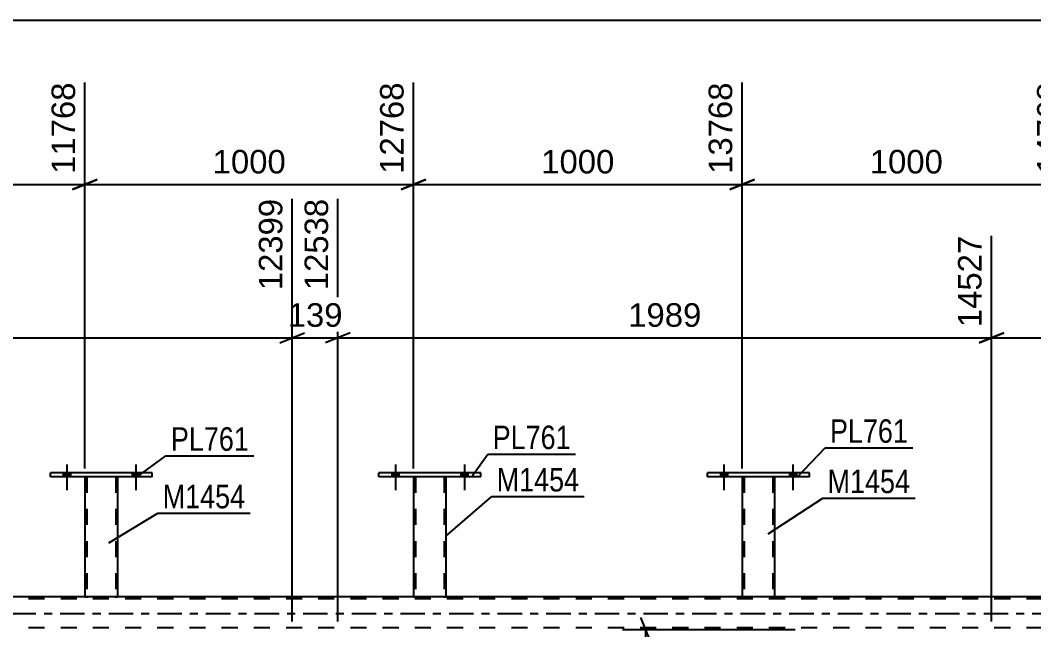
# Model space of a CAD drawing. Header units: millimetres. Extents: x 0 to 841, y 0 to 594.
# Drawn here: x 581.3 to 704.7, y 439.2 to 513.5 of the extents above; entities that cross this region are included whole.
import ezdxf

# ---------------------------------------------------------------- set-up
doc = ezdxf.new("R2010")
doc.units = ezdxf.units.MM
doc.linetypes.add('DXK_LINE_DOT2', pattern=[3.9198, 1.9599, -1.9599])
doc.linetypes.add('DXK_LINE_DOT3', pattern=[5.9187, 2.979, -0.9799, 0.9799, -0.9799])
doc.styles.add('Arial', font='ARIAL.TTF', dxfattribs={"height": 0.2})
doc.styles.add('Arial Narrow', font='ARIALN.TTF', dxfattribs={"height": 0.2})

# ---------------------------------------------------------------- blocks, each defined once
blk = doc.blocks.new('Part-318895815-3073 - 2943')
at = {"color": 7, "linetype": 'DXK_LINE_DOT2'}
for p, q in [((589.19, 457.86), (589.19, 457.87)), ((589.19, 457.87), (589.19, 457.86)), ((589.23, 457.87), (589.19, 457.87)), ((589.19, 457.86), (589.19, 457.86)), ((589.19, 457.86), (589.23, 457.86)), ((589.33, 457.87), (589.23, 457.87)), ((589.23, 457.86), (589.33, 457.86)), ((589.49, 457.87), (589.33, 457.87)), ((589.33, 457.86), (589.49, 457.86)), ((589.43, 457.87), (589.43, 457.86)), ((589.43, 457.87), (589.43, 443.22)), ((589.43, 457.87), (589.45, 457.87)), ((589.45, 457.86), (589.43, 457.86)), ((589.45, 457.87), (589.5, 457.87)), ((589.5, 457.86), (589.45, 457.86)), ((592.89, 457.87), (589.49, 457.87)), ((592.89, 457.86), (589.49, 457.86)), ((589.5, 457.87), (589.58, 457.87)), ((592.8, 457.86), (589.5, 457.86)), ((592.88, 457.87), (589.58, 457.87)), ((592.88, 457.86), (592.8, 457.86)), ((592.88, 457.87), (592.93, 457.87)), ((592.93, 457.86), (592.88, 457.86)), ((593.05, 457.87), (592.89, 457.87)), ((592.89, 457.86), (593.05, 457.86)), ((592.93, 457.87), (592.95, 457.87)), ((592.95, 457.86), (592.93, 457.86)), ((592.95, 457.86), (592.95, 457.87)), ((592.95, 457.87), (592.95, 443.22)), ((593.15, 457.87), (593.05, 457.87)), ((593.05, 457.86), (593.15, 457.86)), ((593.19, 457.87), (593.15, 457.87)), ((593.15, 457.86), (593.19, 457.86)), ((593.19, 457.87), (593.19, 457.86)), ((593.19, 457.86), (593.19, 457.87)), ((593.19, 457.86), (593.19, 457.86)), ((589.19, 443.22), (589.19, 443.22)), ((589.19, 443.22), (589.19, 443.22)), ((589.19, 443.22), (589.2, 443.22)), ((589.19, 443.22), (589.23, 443.22)), ((589.23, 443.22), (589.33, 443.22)), ((589.33, 443.22), (589.49, 443.22)), ((589.45, 443.22), (589.43, 443.22)), ((589.43, 443.22), (589.45, 443.22)), ((589.5, 443.22), (589.45, 443.22)), ((589.45, 443.22), (589.49, 443.22)), ((592.89, 443.22), (589.49, 443.22)), ((589.49, 443.22), (589.5, 443.22)), ((592.8, 443.22), (589.5, 443.22)), ((589.5, 443.22), (589.58, 443.22)), ((592.93, 443.22), (589.58, 443.22)), ((592.88, 443.22), (592.8, 443.22)), ((592.93, 443.22), (592.88, 443.22)), ((592.89, 443.22), (593.05, 443.22)), ((592.95, 443.22), (592.93, 443.22)), ((592.93, 443.22), (592.95, 443.22)), ((593.05, 443.22), (593.15, 443.22)), ((593.15, 443.22), (593.19, 443.22)), ((593.19, 443.22), (593.19, 443.22)), ((593.19, 443.22), (593.19, 443.22)), ((593.19, 443.22), (593.19, 443.22)), ((593.19, 443.22), (593.19, 443.22))]:
    blk.add_line(p, q, dxfattribs=at)
at = {"color": 2, "linetype": 'Continuous'}
for p, q in [((589.19, 457.86), (589.19, 443.22)), ((593.19, 443.22), (593.19, 457.86)), ((589.2, 443.22), (589.23, 443.22)), ((589.33, 443.22), (589.23, 443.22)), ((589.49, 443.22), (589.33, 443.22)), ((592.89, 443.22), (589.49, 443.22)), ((593.05, 443.22), (592.89, 443.22)), ((593.15, 443.22), (593.05, 443.22)), ((593.15, 443.22), (593.19, 443.22))]:
    blk.add_line(p, q, dxfattribs=at)
blk = doc.blocks.new('Part-318895815-3032 - 2943')
at = {"color": 7, "linetype": 'DXK_LINE_DOT2'}
for p, q in [((669.2, 457.87), (669.2, 457.87)), ((669.2, 457.87), (669.2, 457.86)), ((669.2, 457.87), (669.2, 457.86)), ((669.23, 457.87), (669.2, 457.87)), ((669.2, 457.87), (669.23, 457.87)), ((669.34, 457.87), (669.23, 457.87)), ((669.23, 457.87), (669.34, 457.87)), ((669.49, 457.87), (669.34, 457.87)), ((669.34, 457.87), (669.49, 457.87)), ((669.44, 457.87), (669.44, 457.87)), ((669.44, 457.87), (669.44, 443.22)), ((669.45, 457.87), (669.44, 457.87)), ((669.44, 457.87), (669.45, 457.87)), ((669.51, 457.87), (669.45, 457.87)), ((669.45, 457.87), (669.51, 457.87)), ((672.9, 457.87), (669.49, 457.87)), ((672.9, 457.87), (669.49, 457.87)), ((672.81, 457.87), (669.51, 457.87)), ((669.51, 457.87), (669.58, 457.87)), ((672.89, 457.87), (669.58, 457.87)), ((672.89, 457.87), (672.81, 457.87)), ((672.94, 457.87), (672.89, 457.87)), ((672.89, 457.87), (672.94, 457.87)), ((672.9, 457.87), (673.06, 457.87)), ((673.06, 457.87), (672.9, 457.87)), ((672.96, 457.87), (672.94, 457.87)), ((672.94, 457.87), (672.96, 457.87)), ((672.96, 457.87), (672.96, 457.87)), ((672.96, 457.87), (672.96, 443.22)), ((673.06, 457.87), (673.16, 457.87)), ((673.16, 457.87), (673.06, 457.87)), ((673.16, 457.87), (673.2, 457.87)), ((673.2, 457.87), (673.16, 457.87)), ((673.2, 457.87), (673.2, 457.87)), ((673.2, 457.87), (673.2, 457.86)), ((673.2, 457.86), (673.2, 457.87)), ((669.2, 443.22), (669.2, 443.22)), ((669.2, 443.22), (669.2, 443.22)), ((669.2, 443.22), (669.2, 443.22)), ((669.2, 443.22), (669.23, 443.22)), ((669.23, 443.22), (669.34, 443.22)), ((669.34, 443.22), (669.49, 443.22)), ((669.45, 443.22), (669.44, 443.22)), ((669.44, 443.22), (669.45, 443.22)), ((669.51, 443.22), (669.45, 443.22)), ((669.45, 443.22), (669.49, 443.22)), ((672.9, 443.22), (669.49, 443.22)), ((669.49, 443.22), (669.51, 443.22)), ((672.81, 443.22), (669.51, 443.22)), ((669.51, 443.22), (669.58, 443.22)), ((672.89, 443.22), (669.58, 443.22)), ((672.89, 443.22), (672.81, 443.22)), ((672.94, 443.22), (672.89, 443.22)), ((672.89, 443.22), (672.94, 443.22)), ((672.9, 443.22), (673.06, 443.22)), ((672.96, 443.22), (672.94, 443.22)), ((672.94, 443.22), (672.96, 443.22)), ((673.06, 443.22), (673.16, 443.22)), ((673.16, 443.22), (673.2, 443.22)), ((673.19, 443.22), (673.2, 443.22)), ((673.2, 443.22), (673.2, 443.22)), ((673.2, 443.22), (673.2, 443.22)), ((673.2, 443.22), (673.2, 443.22))]:
    blk.add_line(p, q, dxfattribs=at)
at = {"color": 2, "linetype": 'Continuous'}
for p, q in [((669.2, 457.86), (669.2, 443.22)), ((673.2, 443.22), (673.2, 457.86)), ((669.2, 443.22), (669.23, 443.22)), ((669.34, 443.22), (669.23, 443.22)), ((669.49, 443.22), (669.34, 443.22)), ((672.9, 443.22), (669.49, 443.22)), ((673.06, 443.22), (672.9, 443.22)), ((673.16, 443.22), (673.06, 443.22)), ((673.16, 443.22), (673.19, 443.22))]:
    blk.add_line(p, q, dxfattribs=at)
blk = doc.blocks.new('Part-318895815-3037 - 2943')
at = {"color": 2, "linetype": 'Continuous'}
for p, q in [((624.99, 457.86), (624.99, 458.34)), ((637.39, 458.34), (624.99, 458.34)), ((637.39, 457.86), (624.99, 457.86)), ((637.39, 457.86), (637.39, 458.34))]:
    blk.add_line(p, q, dxfattribs=at)
blk = doc.blocks.new('Part-318895815-3209 - 2943')
at = {"color": 7, "linetype": 'DXK_LINE_DOT2'}
for p, q in [((629.19, 457.87), (629.19, 457.87)), ((629.19, 457.87), (629.19, 457.86)), ((629.19, 457.87), (629.19, 457.86)), ((629.23, 457.87), (629.19, 457.87)), ((629.19, 457.87), (629.23, 457.87)), ((629.33, 457.87), (629.23, 457.87)), ((629.23, 457.87), (629.33, 457.87)), ((629.49, 457.87), (629.33, 457.87)), ((629.33, 457.87), (629.49, 457.87)), ((629.43, 457.87), (629.43, 457.87)), ((629.43, 457.87), (629.43, 443.22)), ((629.45, 457.87), (629.43, 457.87)), ((629.43, 457.87), (629.45, 457.87)), ((629.5, 457.87), (629.45, 457.87)), ((629.45, 457.87), (629.5, 457.87)), ((632.89, 457.87), (629.49, 457.87)), ((632.89, 457.87), (629.49, 457.87)), ((632.8, 457.87), (629.5, 457.87)), ((629.5, 457.87), (629.58, 457.87)), ((632.88, 457.87), (629.58, 457.87)), ((632.88, 457.87), (632.8, 457.87)), ((632.93, 457.87), (632.88, 457.87)), ((632.88, 457.87), (632.93, 457.87)), ((632.89, 457.87), (633.05, 457.87)), ((633.05, 457.87), (632.89, 457.87)), ((632.95, 457.87), (632.93, 457.87)), ((632.93, 457.87), (632.95, 457.87)), ((632.95, 457.87), (632.95, 457.87)), ((632.95, 457.87), (632.95, 443.22)), ((633.05, 457.87), (633.15, 457.87)), ((633.15, 457.87), (633.05, 457.87)), ((633.15, 457.87), (633.19, 457.87)), ((633.19, 457.87), (633.15, 457.87)), ((633.19, 457.87), (633.19, 457.87)), ((633.19, 457.87), (633.19, 457.86)), ((633.19, 457.86), (633.19, 457.87)), ((629.19, 443.22), (629.19, 443.22)), ((629.19, 443.22), (629.19, 443.22)), ((629.19, 443.22), (629.19, 443.22)), ((629.19, 443.22), (629.23, 443.22)), ((629.23, 443.22), (629.33, 443.22)), ((629.33, 443.22), (629.49, 443.22)), ((629.45, 443.22), (629.43, 443.22)), ((629.43, 443.22), (629.45, 443.22)), ((629.5, 443.22), (629.45, 443.22)), ((629.45, 443.22), (629.5, 443.22)), ((632.89, 443.22), (629.49, 443.22)), ((632.8, 443.22), (629.5, 443.22)), ((629.5, 443.22), (629.58, 443.22)), ((632.93, 443.22), (629.58, 443.22)), ((632.88, 443.22), (632.8, 443.22)), ((632.93, 443.22), (632.88, 443.22)), ((632.89, 443.22), (633.05, 443.22)), ((632.95, 443.22), (632.93, 443.22)), ((632.93, 443.22), (632.95, 443.22)), ((633.05, 443.22), (633.15, 443.22)), ((633.15, 443.22), (633.19, 443.22)), ((633.19, 443.22), (633.19, 443.22)), ((633.19, 443.22), (633.19, 443.22)), ((633.19, 443.22), (633.19, 443.22)), ((633.19, 443.22), (633.19, 443.22))]:
    blk.add_line(p, q, dxfattribs=at)
at = {"color": 2, "linetype": 'Continuous'}
for p, q in [((629.19, 457.86), (629.19, 443.22)), ((633.19, 443.22), (633.19, 457.86)), ((629.19, 443.22), (629.23, 443.22)), ((629.33, 443.22), (629.23, 443.22)), ((629.49, 443.22), (629.33, 443.22)), ((632.89, 443.22), (629.49, 443.22)), ((633.05, 443.22), (632.89, 443.22)), ((633.15, 443.22), (633.05, 443.22)), ((633.15, 443.22), (633.19, 443.22))]:
    blk.add_line(p, q, dxfattribs=at)
blk = doc.blocks.new('Part-318895815-3214 - 2943')
at = {"color": 2, "linetype": 'Continuous'}
for p, q in [((584.99, 457.86), (584.99, 458.34)), ((597.39, 458.34), (584.99, 458.34)), ((597.39, 457.86), (584.99, 457.86)), ((597.39, 457.86), (597.39, 458.34))]:
    blk.add_line(p, q, dxfattribs=at)
blk = doc.blocks.new('Bolt-318895815-3266 - 2943')
at = {"linetype": 'Continuous'}
for points in [[(586.55, 457.86), (587.43, 457.86), (587.43, 458.34), (586.55, 458.34)], [(594.95, 457.86), (595.83, 457.86), (595.83, 458.34), (594.95, 458.34)]]:
    blk.add_hatch(color=1, dxfattribs=at).paths.add_polyline_path(points)
at = {"color": 1, "linetype": 'Continuous'}
for p, q in [((586.99, 459.34), (586.99, 456.22)), ((595.39, 459.34), (595.39, 456.22)), ((586.55, 458.34), (586.55, 457.86)), ((587.43, 458.34), (587.43, 457.86)), ((594.95, 458.34), (594.95, 457.86)), ((595.83, 458.34), (595.83, 457.86))]:
    blk.add_line(p, q, dxfattribs=at)
blk = doc.blocks.new('Bolt-318895815-3295 - 2943')
at = {"linetype": 'Continuous'}
for points in [[(586.55, 457.86), (587.43, 457.86), (587.43, 458.34), (586.55, 458.34)], [(594.95, 457.86), (595.83, 457.86), (595.83, 458.34), (594.95, 458.34)]]:
    blk.add_hatch(color=1, dxfattribs=at).paths.add_polyline_path(points)
at = {"color": 1, "linetype": 'Continuous'}
for p, q in [((586.99, 459.34), (586.99, 456.22)), ((595.39, 459.34), (595.39, 456.22)), ((586.55, 458.34), (586.55, 457.86)), ((587.43, 458.34), (587.43, 457.86)), ((594.95, 458.34), (594.95, 457.86)), ((595.83, 458.34), (595.83, 457.86))]:
    blk.add_line(p, q, dxfattribs=at)
blk = doc.blocks.new('Bolt-318895815-3296 - 2943')
at = {"linetype": 'Continuous'}
for points in [[(626.55, 457.86), (627.43, 457.86), (627.43, 458.34), (626.55, 458.34)], [(634.95, 457.86), (635.83, 457.86), (635.83, 458.34), (634.95, 458.34)]]:
    blk.add_hatch(color=1, dxfattribs=at).paths.add_polyline_path(points)
at = {"color": 1, "linetype": 'Continuous'}
for p, q in [((626.99, 459.34), (626.99, 456.22)), ((635.39, 459.34), (635.39, 456.22)), ((626.55, 458.34), (626.55, 457.86)), ((627.43, 458.34), (627.43, 457.86)), ((634.95, 458.34), (634.95, 457.86)), ((635.83, 458.34), (635.83, 457.86))]:
    blk.add_line(p, q, dxfattribs=at)
blk = doc.blocks.new('Part-318895815-3314 - 2943')
at = {"color": 2, "linetype": 'Continuous'}
for p, q in [((589.19, 443.22), (553.2, 443.22)), ((629.19, 443.22), (593.19, 443.22)), ((669.2, 443.22), (633.19, 443.22)), ((709.19, 443.22), (673.2, 443.22))]:
    blk.add_line(p, q, dxfattribs=at)
at = {"color": 7, "linetype": 'DXK_LINE_DOT2'}
for p, q in [((593.19, 443.22), (589.19, 443.22)), ((633.19, 443.22), (629.19, 443.22)), ((673.2, 443.22), (669.2, 443.22)), ((725.39, 442.98), (136.35, 442.98)), ((725.39, 439.46), (136.35, 439.46))]:
    blk.add_line(p, q, dxfattribs=at)
at = {"color": 7, "linetype": 'DXK_LINE_DOT3'}
blk.add_line((136.35, 441.22), (725.39, 441.22), dxfattribs=at)
blk = doc.blocks.new('Bolt-318895815-3315 - 2943')
at = {"linetype": 'Continuous'}
for points in [[(626.55, 457.86), (627.43, 457.86), (627.43, 458.34), (626.55, 458.34)], [(634.95, 457.86), (635.83, 457.86), (635.83, 458.34), (634.95, 458.34)]]:
    blk.add_hatch(color=1, dxfattribs=at).paths.add_polyline_path(points)
at = {"color": 1, "linetype": 'Continuous'}
for p, q in [((626.99, 459.34), (626.99, 456.22)), ((635.39, 459.34), (635.39, 456.22)), ((626.55, 458.34), (626.55, 457.86)), ((627.43, 458.34), (627.43, 457.86)), ((634.95, 458.34), (634.95, 457.86)), ((635.83, 458.34), (635.83, 457.86))]:
    blk.add_line(p, q, dxfattribs=at)
blk = doc.blocks.new('Bolt-318895815-3316 - 2943')
at = {"linetype": 'Continuous'}
for points in [[(666.56, 457.86), (667.44, 457.86), (667.44, 458.34), (666.56, 458.34)], [(674.96, 457.86), (675.84, 457.86), (675.84, 458.34), (674.96, 458.34)]]:
    blk.add_hatch(color=1, dxfattribs=at).paths.add_polyline_path(points)
at = {"color": 1, "linetype": 'Continuous'}
for p, q in [((667, 459.34), (667, 456.22)), ((675.4, 459.34), (675.4, 456.22)), ((666.56, 458.34), (666.56, 457.86)), ((667.44, 458.34), (667.44, 457.86)), ((674.96, 458.34), (674.96, 457.86)), ((675.84, 458.34), (675.84, 457.86))]:
    blk.add_line(p, q, dxfattribs=at)
blk = doc.blocks.new('Bolt-318895815-3317 - 2943')
at = {"linetype": 'Continuous'}
for points in [[(666.56, 457.86), (667.44, 457.86), (667.44, 458.34), (666.56, 458.34)], [(674.96, 457.86), (675.84, 457.86), (675.84, 458.34), (674.96, 458.34)]]:
    blk.add_hatch(color=1, dxfattribs=at).paths.add_polyline_path(points)
at = {"color": 1, "linetype": 'Continuous'}
for p, q in [((667, 459.34), (667, 456.22)), ((675.4, 459.34), (675.4, 456.22)), ((666.56, 458.34), (666.56, 457.86)), ((667.44, 458.34), (667.44, 457.86)), ((674.96, 458.34), (674.96, 457.86)), ((675.84, 458.34), (675.84, 457.86))]:
    blk.add_line(p, q, dxfattribs=at)
blk = doc.blocks.new('Part-318895815-3393 - 2943')
at = {"color": 2, "linetype": 'Continuous'}
for p, q in [((665, 457.86), (665, 458.34)), ((677.4, 458.34), (665, 458.34)), ((677.4, 457.86), (665, 457.86)), ((677.4, 457.86), (677.4, 458.34))]:
    blk.add_line(p, q, dxfattribs=at)
blk = doc.blocks.new('StraightDimension-318895815-18231 - 2943')
at = {"color": 7, "linetype": 'Continuous'}
for p, q in [((658.09, 437.72), (656.89, 440.72)), ((675.65, 439.22), (654.64, 439.22)), ((657.49, 317.22), (657.49, 439.22)), ((656.89, 318.72), (658.09, 315.72)), ((679.02, 317.22), (654.64, 317.22))]:
    blk.add_line(p, q, dxfattribs=at)
at = {"color": 0}
blk.add_wipeout([(656.74, 382.48), (652.54, 382.48), (652.54, 373.97), (656.74, 373.97)], dxfattribs=at)
at = {"color": 3, "style": 'Arial Narrow'}
blk.add_text('3050', height=2.863, rotation=90.0002, dxfattribs=at).set_placement((656.14, 374.57))
blk = doc.blocks.new('StraightDimension-318895815-22852 - 2943')
at = {"color": 7, "linetype": 'Continuous'}
for p, q in [((620, 440.22), (620, 491.71)), ((699.56, 440.22), (699.56, 487.21)), ((621.5, 475.39), (618.5, 474.19)), ((698.06, 474.19), (701.06, 475.39)), ((620, 474.79), (699.56, 474.79))]:
    blk.add_line(p, q, dxfattribs=at)
at = {"color": 0}
blk.add_wipeout([(664.83, 475.54), (664.83, 479.74), (654.74, 479.74), (654.74, 475.54)], dxfattribs=at)
at = {"color": 3, "style": 'Arial'}
blk.add_text('1989', height=2.865, dxfattribs=at).set_placement((655.34, 476.14))
at = {"color": 0, "linetype": 'Continuous'}
blk.add_wipeout([(698.96, 487.81), (694.76, 487.81), (694.76, 475.49), (698.96, 475.49)], dxfattribs=at)
at = {"color": 3, "linetype": 'Continuous', "style": 'Arial'}
blk.add_text('14527', height=2.865, rotation=90.0002, dxfattribs=at).set_placement((698.36, 476.09))
blk = doc.blocks.new('StraightDimension-318895815-11060 - 2943')
at = {"color": 7, "linetype": 'Continuous'}
for p, q in [((669.2, 458.87), (669.2, 505.89)), ((709.19, 458.87), (709.19, 505.89)), ((670.7, 494.07), (667.7, 492.87)), ((707.69, 492.87), (710.69, 494.07)), ((669.2, 493.47), (709.19, 493.47))]:
    blk.add_line(p, q, dxfattribs=at)
at = {"color": 0}
blk.add_wipeout([(694.24, 494.22), (694.24, 498.42), (684.15, 498.42), (684.15, 494.22)], dxfattribs=at)
at = {"color": 3, "style": 'Arial'}
blk.add_text('1000', height=2.865, dxfattribs=at).set_placement((684.75, 494.82))
at = {"color": 0, "linetype": 'Continuous'}
blk.add_wipeout([(708.59, 506.49), (704.39, 506.49), (704.39, 494.17), (708.59, 494.17)], dxfattribs=at)
at = {"color": 3, "linetype": 'Continuous', "style": 'Arial'}
blk.add_text('14768', height=2.865, rotation=90.0002, dxfattribs=at).set_placement((707.99, 494.77))
blk = doc.blocks.new('StraightDimension-318895815-11062 - 2943')
at = {"color": 7, "linetype": 'Continuous'}
for p, q in [((589.19, 458.86), (589.19, 505.89)), ((629.19, 458.87), (629.19, 505.89)), ((590.69, 494.07), (587.69, 492.87)), ((627.69, 492.87), (630.69, 494.07)), ((589.19, 493.47), (629.19, 493.47))]:
    blk.add_line(p, q, dxfattribs=at)
at = {"color": 0}
blk.add_wipeout([(614.24, 494.22), (614.24, 498.42), (604.14, 498.42), (604.14, 494.22)], dxfattribs=at)
at = {"color": 3, "style": 'Arial'}
blk.add_text('1000', height=2.865, dxfattribs=at).set_placement((604.74, 494.82))
at = {"color": 0, "linetype": 'Continuous'}
blk.add_wipeout([(628.59, 506.49), (624.39, 506.49), (624.39, 494.17), (628.59, 494.17)], dxfattribs=at)
at = {"color": 3, "linetype": 'Continuous', "style": 'Arial'}
blk.add_text('12768', height=2.865, rotation=90.0002, dxfattribs=at).set_placement((627.99, 494.77))
blk = doc.blocks.new('StraightDimension-318895815-11063 - 2943')
at = {"color": 7, "linetype": 'Continuous'}
for p, q in [((549.2, 458.86), (549.2, 505.89)), ((589.19, 458.86), (589.19, 505.89)), ((550.7, 494.07), (547.7, 492.87)), ((587.69, 492.87), (590.69, 494.07)), ((549.2, 493.47), (589.19, 493.47))]:
    blk.add_line(p, q, dxfattribs=at)
at = {"color": 0}
blk.add_wipeout([(574.24, 494.22), (574.24, 498.42), (564.15, 498.42), (564.15, 494.22)], dxfattribs=at)
at = {"color": 3, "style": 'Arial'}
blk.add_text('1000', height=2.865, dxfattribs=at).set_placement((564.75, 494.82))
at = {"color": 0, "linetype": 'Continuous'}
blk.add_wipeout([(588.59, 506.49), (584.39, 506.49), (584.39, 494.17), (588.59, 494.17)], dxfattribs=at)
at = {"color": 3, "linetype": 'Continuous', "style": 'Arial'}
blk.add_text('11768', height=2.865, rotation=90.0002, dxfattribs=at).set_placement((587.99, 494.77))
blk = doc.blocks.new('StraightDimension-318895815-11061 - 2943')
at = {"color": 7, "linetype": 'Continuous'}
for p, q in [((629.19, 458.87), (629.19, 505.89)), ((669.2, 458.87), (669.2, 505.89)), ((630.69, 494.07), (627.69, 492.87)), ((667.7, 492.87), (670.7, 494.07)), ((629.19, 493.47), (669.2, 493.47))]:
    blk.add_line(p, q, dxfattribs=at)
at = {"color": 0}
blk.add_wipeout([(654.24, 494.22), (654.24, 498.42), (644.15, 498.42), (644.15, 494.22)], dxfattribs=at)
at = {"color": 3, "style": 'Arial'}
blk.add_text('1000', height=2.865, dxfattribs=at).set_placement((644.75, 494.82))
at = {"color": 0, "linetype": 'Continuous'}
blk.add_wipeout([(668.6, 506.49), (664.4, 506.49), (664.4, 494.17), (668.6, 494.17)], dxfattribs=at)
at = {"color": 3, "linetype": 'Continuous', "style": 'Arial'}
blk.add_text('13768', height=2.865, rotation=90.0002, dxfattribs=at).set_placement((668, 494.77))
blk = doc.blocks.new('StraightDimension-318895815-22851 - 2943')
at = {"color": 7, "linetype": 'Continuous'}
for p, q in [((699.56, 440.22), (699.56, 487.21)), ((759.24, 444.22), (759.24, 487.21)), ((701.06, 475.39), (698.06, 474.19)), ((757.74, 474.19), (760.74, 475.39)), ((699.56, 474.79), (759.24, 474.79))]:
    blk.add_line(p, q, dxfattribs=at)
at = {"color": 0}
blk.add_wipeout([(734.45, 475.54), (734.45, 479.74), (724.36, 479.74), (724.36, 475.54)], dxfattribs=at)
at = {"color": 3, "style": 'Arial'}
blk.add_text('1780', height=2.865, dxfattribs=at).set_placement((724.96, 476.14))
at = {"color": 0, "linetype": 'Continuous'}
blk.add_wipeout([(758.64, 487.81), (754.44, 487.81), (754.44, 475.49), (758.64, 475.49)], dxfattribs=at)
at = {"color": 3, "linetype": 'Continuous', "style": 'Arial'}
blk.add_text('16307', height=2.865, rotation=90.0002, dxfattribs=at).set_placement((758.04, 476.09))
blk = doc.blocks.new('StraightDimension-318895815-22853 - 2943')
at = {"color": 7, "linetype": 'Continuous'}
for p, q in [((614.43, 440.22), (614.43, 491.71)), ((620, 440.22), (620, 491.71)), ((612.93, 474.19), (615.93, 475.39)), ((621.5, 475.39), (618.5, 474.19)), ((614.43, 474.79), (620, 474.79))]:
    blk.add_line(p, q, dxfattribs=at)
at = {"color": 0}
blk.add_wipeout([(621.15, 475.54), (621.15, 479.74), (613.28, 479.74), (613.28, 475.54)], dxfattribs=at)
at = {"color": 3, "style": 'Arial'}
blk.add_text('139', height=2.865, dxfattribs=at).set_placement((613.88, 476.14))
at = {"color": 0, "linetype": 'Continuous'}
blk.add_wipeout([(619.4, 492.31), (615.2, 492.31), (615.2, 479.99), (619.4, 479.99)], dxfattribs=at)
at = {"color": 3, "linetype": 'Continuous', "style": 'Arial'}
blk.add_text('12538', height=2.865, rotation=90.0002, dxfattribs=at).set_placement((618.8, 480.59))
blk = doc.blocks.new('StraightDimension-318895815-22854 - 2943')
at = {"color": 7, "linetype": 'Continuous'}
for p, q in [((534.87, 440.22), (534.87, 491.71)), ((614.43, 440.22), (614.43, 491.71)), ((536.37, 475.39), (533.37, 474.19)), ((612.93, 474.19), (615.93, 475.39)), ((534.87, 474.79), (614.43, 474.79))]:
    blk.add_line(p, q, dxfattribs=at)
at = {"color": 0}
blk.add_wipeout([(579.7, 475.54), (579.7, 479.74), (569.6, 479.74), (569.6, 475.54)], dxfattribs=at)
at = {"color": 3, "style": 'Arial'}
blk.add_text('1989', height=2.865, dxfattribs=at).set_placement((570.2, 476.14))
at = {"color": 0, "linetype": 'Continuous'}
blk.add_wipeout([(613.83, 492.31), (609.63, 492.31), (609.63, 479.99), (613.83, 479.99)], dxfattribs=at)
at = {"color": 3, "linetype": 'Continuous', "style": 'Arial'}
blk.add_text('12399', height=2.865, rotation=90.0002, dxfattribs=at).set_placement((613.23, 480.59))
blk = doc.blocks.new('StraightDimension-318895815-2246 - 1938')
at = {"color": 7, "linetype": 'Continuous'}
blk.add_line((128.36, 513.48), (760.51, 513.48), dxfattribs=at)
blk = doc.blocks.new('Mark-318895815-3069 - 2943')
at = {"color": 0}
blk.add_wipeout([(608.71, 454.02), (608.71, 457.02), (598.66, 457.02), (598.66, 454.02)], dxfattribs=at)
blk.add_wipeout([(608.71, 454.02), (608.71, 457.02), (598.66, 457.02), (598.66, 454.02)], dxfattribs=at)
at = {"color": 30, "linetype": 'Continuous'}
for p, q in [((592.12, 449.81), (598.06, 453.42)), ((598.06, 453.42), (609.31, 453.42))]:
    blk.add_line(p, q, dxfattribs=at)
at = {"color": 3, "style": 'Arial Narrow'}
blk.add_text('M1454', height=2.863, dxfattribs=at).set_placement((598.66, 454.02))
blk = doc.blocks.new('Mark-318895815-3028 - 2943')
at = {"color": 0}
blk.add_wipeout([(689.67, 455.87), (689.67, 458.87), (679.62, 458.87), (679.62, 455.87)], dxfattribs=at)
blk.add_wipeout([(689.67, 455.87), (689.67, 458.87), (679.62, 458.87), (679.62, 455.87)], dxfattribs=at)
at = {"color": 30, "linetype": 'Continuous'}
for p, q in [((672.39, 450.9), (679.02, 455.27)), ((679.02, 455.27), (690.27, 455.27))]:
    blk.add_line(p, q, dxfattribs=at)
at = {"color": 3, "style": 'Arial Narrow'}
blk.add_text('M1454', height=2.863, dxfattribs=at).set_placement((679.62, 455.87))
blk = doc.blocks.new('Mark-318895815-3205 - 2943')
at = {"color": 0}
blk.add_wipeout([(649.38, 456.07), (649.38, 459.07), (639.33, 459.07), (639.33, 456.07)], dxfattribs=at)
blk.add_wipeout([(649.38, 456.07), (649.38, 459.07), (639.33, 459.07), (639.33, 456.07)], dxfattribs=at)
at = {"color": 30, "linetype": 'Continuous'}
for p, q in [((633.13, 450.61), (638.73, 455.47)), ((638.73, 455.47), (649.98, 455.47))]:
    blk.add_line(p, q, dxfattribs=at)
at = {"color": 3, "style": 'Arial Narrow'}
blk.add_text('M1454', height=2.863, dxfattribs=at).set_placement((639.33, 456.07))
blk = doc.blocks.new('Mark-318895815-3033 - 2943')
at = {"color": 0}
blk.add_wipeout([(648.34, 461.23), (648.34, 464.23), (638.84, 464.23), (638.84, 461.23)], dxfattribs=at)
blk.add_wipeout([(648.34, 461.23), (648.34, 464.23), (638.84, 464.23), (638.84, 461.23)], dxfattribs=at)
at = {"color": 30, "linetype": 'Continuous'}
for p, q in [((636.37, 458.02), (638.24, 460.63)), ((638.24, 460.63), (648.94, 460.63))]:
    blk.add_line(p, q, dxfattribs=at)
at = {"color": 3, "style": 'Arial Narrow'}
blk.add_text('PL761', height=2.863, dxfattribs=at).set_placement((638.84, 461.23))
blk = doc.blocks.new('Mark-318895815-3210 - 2943')
at = {"color": 0}
blk.add_wipeout([(609.17, 461.03), (609.17, 464.03), (599.66, 464.03), (599.66, 461.03)], dxfattribs=at)
blk.add_wipeout([(609.17, 461.03), (609.17, 464.03), (599.66, 464.03), (599.66, 461.03)], dxfattribs=at)
at = {"color": 30, "linetype": 'Continuous'}
for p, q in [((595.53, 457.86), (599.06, 460.43)), ((599.06, 460.43), (609.77, 460.43))]:
    blk.add_line(p, q, dxfattribs=at)
at = {"color": 3, "style": 'Arial Narrow'}
blk.add_text('PL761', height=2.863, dxfattribs=at).set_placement((599.66, 461.03))
blk = doc.blocks.new('Mark-318895815-3389 - 2943')
at = {"color": 0}
blk.add_wipeout([(689.41, 462), (689.41, 465), (679.91, 465), (679.91, 462)], dxfattribs=at)
blk.add_wipeout([(689.41, 462), (689.41, 465), (679.91, 465), (679.91, 462)], dxfattribs=at)
at = {"color": 30, "linetype": 'Continuous'}
for p, q in [((675.94, 457.86), (679.31, 461.4)), ((679.31, 461.4), (690.01, 461.4))]:
    blk.add_line(p, q, dxfattribs=at)
at = {"color": 3, "style": 'Arial Narrow'}
blk.add_text('PL761', height=2.863, dxfattribs=at).set_placement((679.91, 462))

msp = doc.modelspace()

# ---------------------------------------------------------------- block references
for name in ['StraightDimension-318895815-2246 - 1938', 'Bolt-318895815-3266 - 2943', 'Bolt-318895815-3295 - 2943', 'Bolt-318895815-3296 - 2943', 'Bolt-318895815-3315 - 2943', 'Bolt-318895815-3316 - 2943', 'Bolt-318895815-3317 - 2943', 'Part-318895815-3214 - 2943', 'Part-318895815-3073 - 2943', 'Part-318895815-3037 - 2943', 'Part-318895815-3209 - 2943', 'Part-318895815-3393 - 2943', 'Part-318895815-3032 - 2943', 'Part-318895815-3314 - 2943']:
    msp.add_blockref(name, (0, 0))

# ---------------------------------------------------------------- next in the draw order: block references
msp.add_blockref('StraightDimension-318895815-18231 - 2943', (0, 0))

# ---------------------------------------------------------------- next in the draw order: block references
msp.add_blockref('StraightDimension-318895815-22852 - 2943', (0, 0))

# ---------------------------------------------------------------- next in the draw order: block references
for name in ['StraightDimension-318895815-11062 - 2943', 'StraightDimension-318895815-11060 - 2943']:
    msp.add_blockref(name, (0, 0))

# ---------------------------------------------------------------- next in the draw order: block references
for name in ['StraightDimension-318895815-11063 - 2943', 'StraightDimension-318895815-11061 - 2943', 'StraightDimension-318895815-22853 - 2943', 'StraightDimension-318895815-22851 - 2943', 'Mark-318895815-3028 - 2943']:
    msp.add_blockref(name, (0, 0))

# ---------------------------------------------------------------- next in the draw order: block references
for name in ['StraightDimension-318895815-22854 - 2943', 'Mark-318895815-3389 - 2943', 'Mark-318895815-3205 - 2943']:
    msp.add_blockref(name, (0, 0))

# ---------------------------------------------------------------- next in the draw order: block references
for name in ['Mark-318895815-3210 - 2943', 'Mark-318895815-3033 - 2943', 'Mark-318895815-3069 - 2943']:
    msp.add_blockref(name, (0, 0))

doc.saveas('drawing.dxf')
